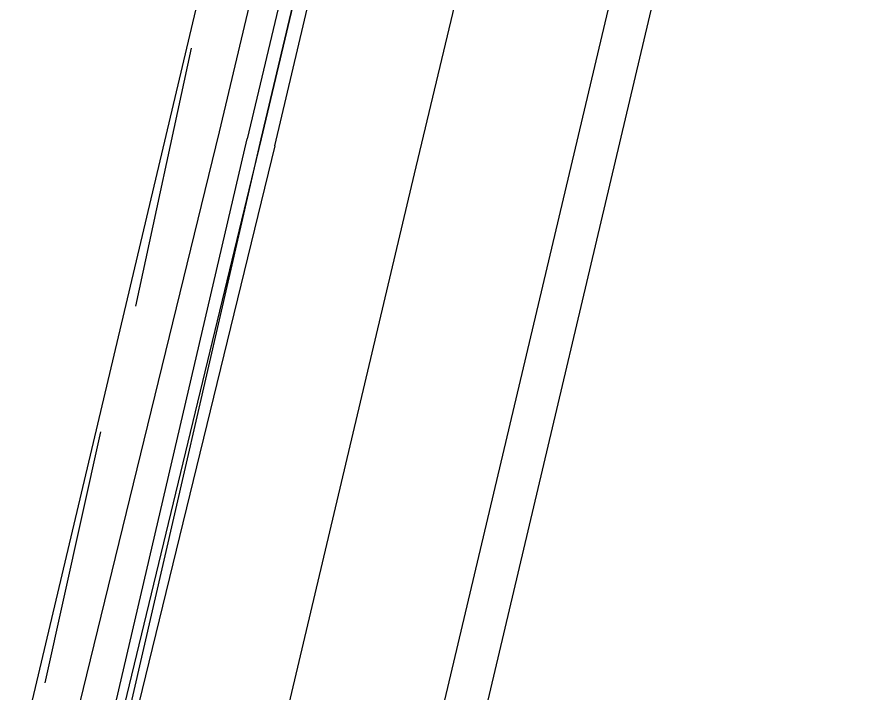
# Model space of a CAD drawing. Header units: feet. Extents: x -84 to 198, y -22 to 181.
# Drawn here: x 105.107 to 106.718, y 27.091 to 28.384 of the extents above; entities that cross this region are included whole.
import ezdxf

# ---------------------------------------------------------------- set-up
doc = ezdxf.new("R2010")
doc.units = ezdxf.units.FT
doc.layers.add('A-LINEA', color=7, linetype='CONTINUOUS')

msp = doc.modelspace()

# ---------------------------------------------------------------- linework, layer by layer
at = {"layer": 'A-LINEA'}
for p, q in [((109.1333, 40.3378), (105.6533, 25.5778)), ((105.1067, 26.9511), (106.64, 33.4311)), ((105.8533, 26.7778), (107.3867, 33.2578)), ((105.44, 28.3244), (105.3333, 27.8311)), ((105.4933, 28.1644), (105.2267, 27.0711)), ((105.2667, 27.5911), (105.16, 27.1111))]:
    msp.add_line(p, q, dxfattribs=at)
for points in [[(105.6, 28.1378), (106.04, 30.0044), (106.0267, 30.0044), (106.0133, 30.0044), (105.5733, 28.1511), (106.0133, 30.0044), (106, 30.0044), (105.9867, 30.0044), (105.5467, 28.1511)], [(105.9467, 29.9644), (105.9467, 29.9511), (105.92, 29.9644), (105.4933, 28.1644)], [(105.5733, 26.8444), (105.8667, 28.0844), (106.2933, 29.8711)], [(105.6, 28.1378), (105.32, 26.9911), (105.3067, 26.9911), (105.5733, 28.1511), (105.2933, 26.9911), (105.28, 26.9911), (105.28, 27.0044), (105.5467, 28.1511)]]:
    msp.add_lwpolyline(points, dxfattribs=at)

doc.saveas('drawing.dxf')
